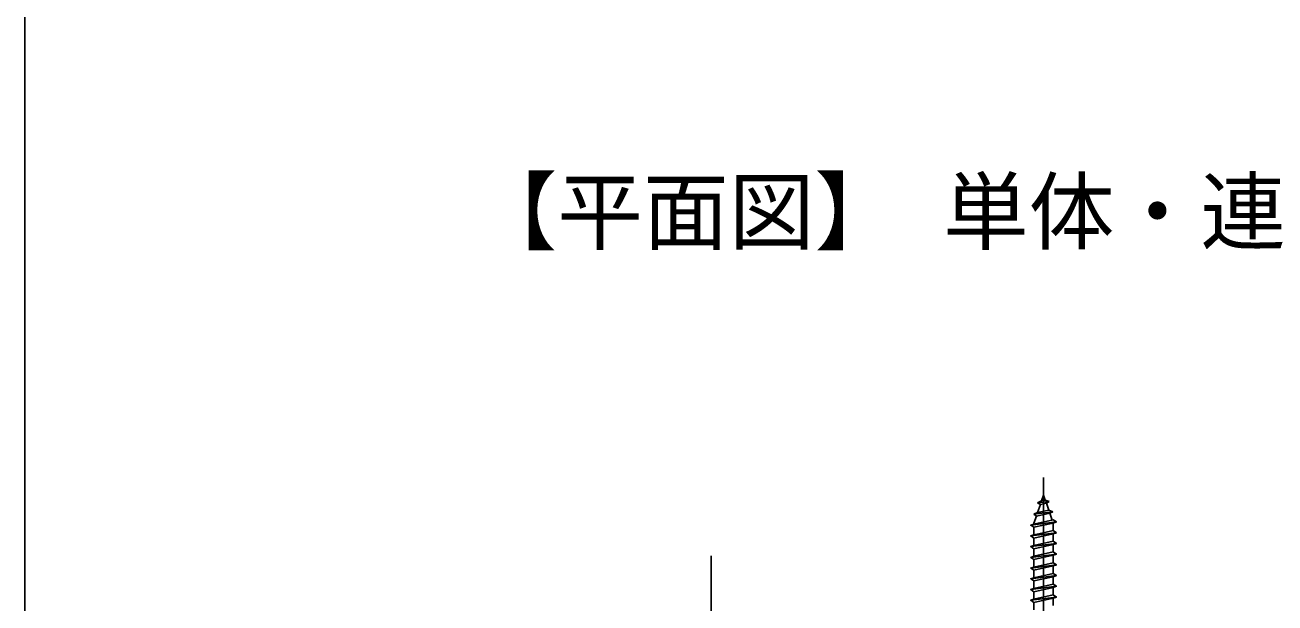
# Model space of a CAD drawing. Units: millimetres, scale not verified. Extents: x -875 to 875, y -1304 to 1297.
# Drawn here: x -875 to -583.5, y -334.9 to -200.3 of the extents above; entities that cross this region are included whole.
import ezdxf
from ezdxf.enums import TextEntityAlignment as Align

# ---------------------------------------------------------------- set-up
doc = ezdxf.new("R2010")
doc.units = ezdxf.units.MM
doc.header["$LTSCALE"] = 8
for name, color, linetype in [('0-1_USER1', 3, 'Continuous'), ('0-4_YKK_12', 2, 'Continuous'), ('0-5_YKK_13', 4, 'Continuous'), ('0-6_YKK_D', 6, 'Continuous'), ('0-7_YKK_ZWAK', 7, 'Continuous')]:
    doc.layers.add(name, color=color, linetype=linetype)
doc.styles.add('ＭＳ ゴシック', font='')
doc.styles.get('ＭＳ ゴシック').set_extended_font_data('MS Gothic')

msp = doc.modelspace()

# ---------------------------------------------------------------- linework, layer by layer
at = {"layer": '0-4_YKK_12'}
msp.add_line((-637.5, -407.799), (-637.5, -305.69), dxfattribs=at)
at = {"layer": '0-5_YKK_13'}
for p, q in [((-638.914, -311.601), (-637.966, -311.153)), ((-638.914, -311.601), (-636.203, -311.262)), ((-638.914, -311.601), (-638.246, -311.965)), ((-638.246, -311.965), (-636.86, -311.657)), ((-637.966, -311.153), (-637.5, -309.799)), ((-637.966, -311.153), (-637.1, -310.96)), ((-637.5, -309.799), (-637.1, -310.96)), ((-636.203, -311.262), (-637.1, -310.96)), ((-636.203, -311.262), (-636.86, -311.657)), ((-636.86, -311.657), (-636.301, -313.283)), ((-639.813, -314.213), (-635.378, -313.659)), ((-639.813, -314.213), (-638.898, -313.86)), ((-639.813, -314.213), (-639.178, -314.672)), ((-639.178, -314.672), (-636.061, -313.979)), ((-638.898, -313.86), (-638.246, -311.965)), ((-638.898, -313.86), (-636.301, -313.283)), ((-635.378, -313.659), (-636.301, -313.283)), ((-635.378, -313.659), (-636.061, -313.979)), ((-636.061, -313.979), (-635.501, -315.605)), ((-640.5, -316.799), (-634.5, -316.049)), ((-639.75, -316.549), (-635.25, -315.549)), ((-639.75, -318.549), (-639.75, -317.299)), ((-635.261, -316.302), (-635.25, -316.334)), ((-635.25, -316.334), (-635.25, -318.049)), ((-640.5, -319.299), (-634.5, -318.549)), ((-639.75, -319.049), (-639.75, -318.549)), ((-639.75, -319.049), (-637.5, -318.549)), ((-639.75, -321.549), (-639.75, -319.799)), ((-639.75, -321.549), (-635.25, -320.549)), ((-637.5, -318.549), (-635.25, -318.049)), ((-634.5, -318.549), (-635.25, -318.049)), ((-635.25, -318.799), (-634.5, -318.549)), ((-635.25, -318.799), (-635.25, -320.549)), ((-640.5, -321.799), (-634.5, -321.049)), ((-639.75, -324.049), (-639.75, -322.299)), ((-639.75, -324.049), (-635.25, -323.049)), ((-635.25, -321.299), (-635.25, -323.049)), ((-640.5, -324.299), (-634.5, -323.549)), ((-640.5, -326.799), (-634.5, -326.049)), ((-639.75, -326.549), (-639.75, -324.799)), ((-639.75, -326.549), (-635.25, -325.549)), ((-635.25, -323.799), (-635.25, -325.549)), ((-635.25, -326.299), (-635.25, -328.049)), ((-640.5, -329.299), (-634.5, -328.549)), ((-639.75, -329.049), (-639.75, -327.299)), ((-639.75, -329.049), (-635.25, -328.049)), ((-635.25, -328.799), (-635.25, -330.549)), ((-640.5, -331.799), (-634.5, -331.049)), ((-639.75, -331.549), (-639.75, -329.799)), ((-639.75, -331.549), (-635.25, -330.549)), ((-635.25, -331.299), (-635.25, -333.049)), ((-640.5, -334.299), (-634.5, -333.549)), ((-639.75, -334.049), (-639.75, -332.299)), ((-639.75, -334.049), (-635.25, -333.049)), ((-639.75, -336.549), (-639.75, -334.799)), ((-635.25, -333.799), (-635.25, -335.549))]:
    msp.add_line(p, q, dxfattribs=at)
for points in [[(-639.75, -316.549), (-639.75, -316.334), (-639.178, -314.672)], [(-639.75, -317.299), (-640.5, -316.799), (-639.75, -316.549)], [(-639.75, -317.299), (-635.25, -316.299), (-634.5, -316.049), (-635.25, -315.549)], [(-639.75, -319.799), (-640.5, -319.299), (-639.75, -319.049)], [(-639.75, -319.799), (-635.25, -318.799), (-634.5, -318.549)], [(-639.75, -322.299), (-635.25, -321.299), (-634.5, -321.049), (-635.25, -320.549)], [(-639.75, -322.299), (-640.5, -321.799), (-639.75, -321.549)], [(-639.75, -324.799), (-635.25, -323.799), (-634.5, -323.549), (-635.25, -323.049)], [(-639.75, -324.799), (-640.5, -324.299), (-639.75, -324.049)], [(-639.75, -327.299), (-635.25, -326.299), (-634.5, -326.049), (-635.25, -325.549)], [(-639.75, -327.299), (-640.5, -326.799), (-639.75, -326.549)], [(-639.75, -329.799), (-640.5, -329.299), (-639.75, -329.049)], [(-639.75, -329.799), (-635.25, -328.799), (-634.5, -328.549), (-635.25, -328.049)], [(-639.75, -332.299), (-640.5, -331.799), (-639.75, -331.549)], [(-639.75, -332.299), (-635.25, -331.299), (-634.5, -331.049), (-635.25, -330.549)], [(-639.75, -334.799), (-640.5, -334.299), (-639.75, -334.049)], [(-639.75, -334.799), (-635.25, -333.799), (-634.5, -333.549), (-635.25, -333.049)]]:
    msp.add_lwpolyline(points, dxfattribs=at)
at = {"layer": '0-6_YKK_D'}
msp.add_line((-715, -323.98), (-715, -396.699), dxfattribs=at)
at = {"layer": '0-7_YKK_ZWAK'}
msp.add_line((-875, 1245.8), (-875, -1304.2), dxfattribs=at)

# ---------------------------------------------------------------- texts
at = {"layer": '0-1_USER1', "style": 'ＭＳ ゴシック'}
msp.add_text('【平面図】 単体・連結', height=14.66, dxfattribs=at).set_placement((-770.909, -255.473), align=Align.BOTTOM_LEFT)

doc.saveas('drawing.dxf')
